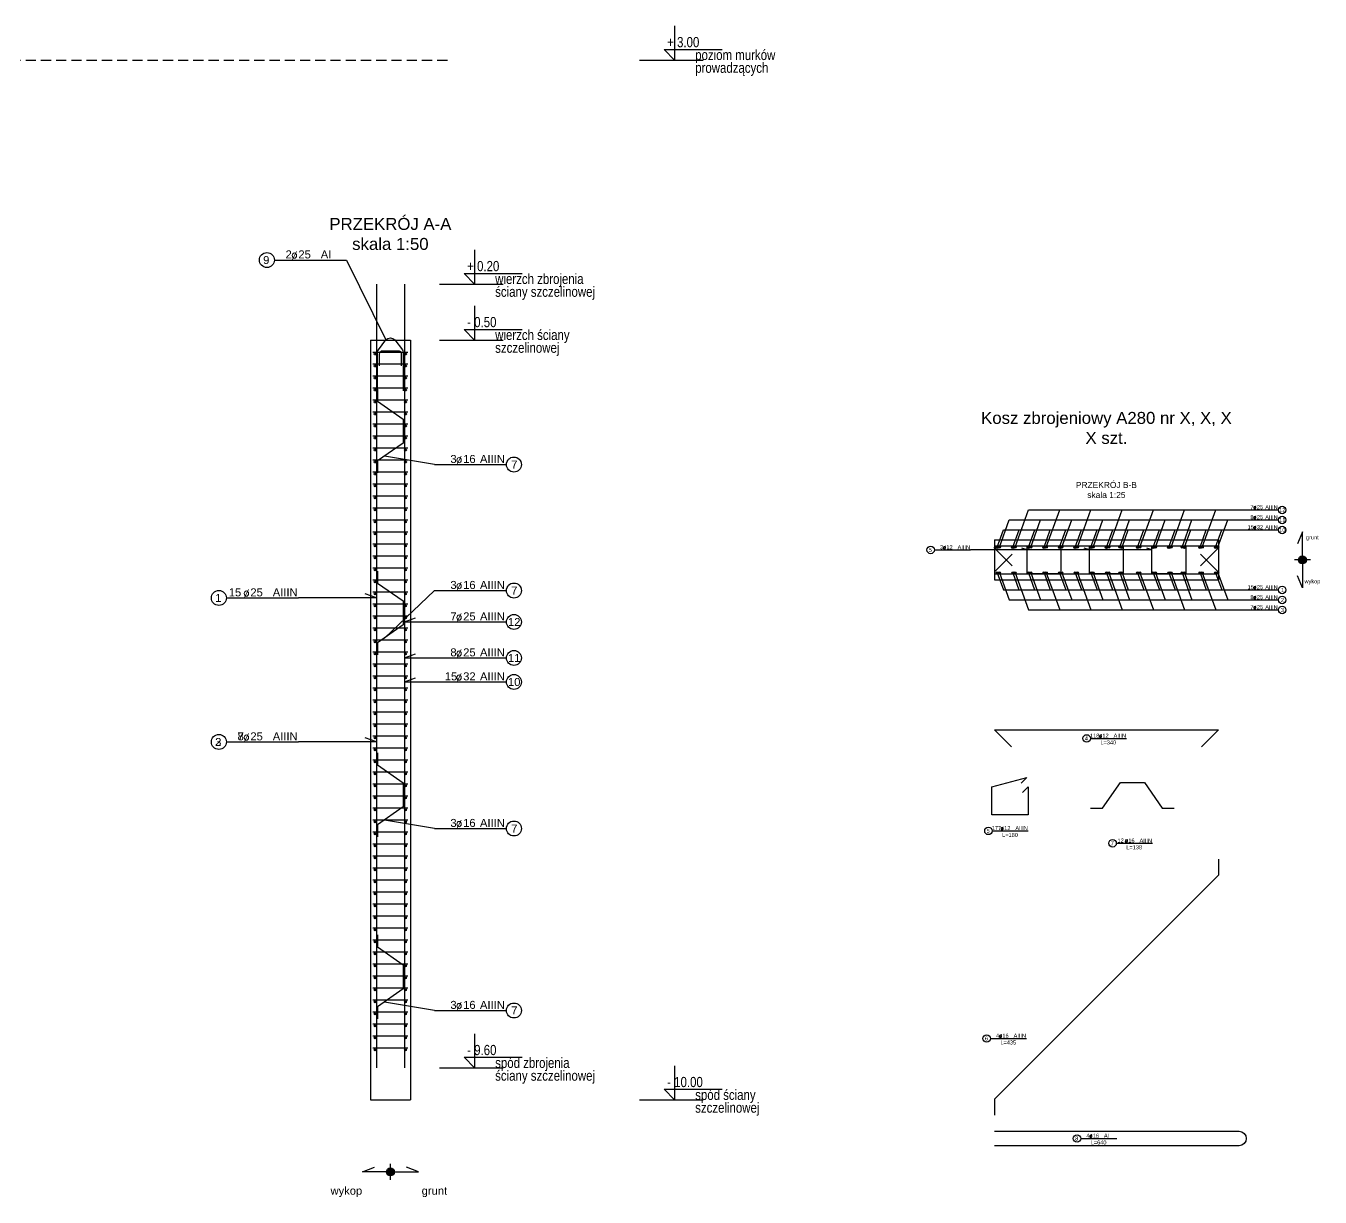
# Model space of a CAD drawing. Extents: x -5033 to 9347, y -16423 to -2430.
# Drawn here: x 7729 to 9347, y -14415 to -12950 of the extents above; entities that cross this region are included whole.
import ezdxf
from ezdxf.enums import TextEntityAlignment as Align

# ---------------------------------------------------------------- set-up
doc = ezdxf.new("R2010")
doc.units = 0
doc.header["$MEASUREMENT"] = 0
doc.linetypes.add('DASHED', pattern=[19.05, 12.7, -6.35])
for name, color, linetype in [('__SOL-KOTY_WYSOKOSCIOWE', 4, 'CONTINUOUS'), ('__SOL-OPISY', 4, 'CONTINUOUS'), ('__SOL-PRZERYWANA', 253, 'DASHED'), ('__SOL-WIDOK', 4, 'CONTINUOUS'), ('__SOL-ZBROJENIE', 3, 'CONTINUOUS')]:
    doc.layers.add(name, color=color, linetype=linetype)
doc.styles.add('ARIAL', font='arial.ttf', dxfattribs={"height": 2.5})
doc.styles.add('SIMPLEX', font='SIMPLEX.SHX', dxfattribs={"width": 0.8})
doc.styles.get("Standard").update_dxf_attribs({"font": 'arial.ttf'})

# ---------------------------------------------------------------- blocks, each defined once
blk = doc.blocks.new('OPIS_PRAWY')
at = {"layer": '__SOL-OPISY'}
blk.add_line((0, 0), (90, 0), dxfattribs=at)
blk.add_circle((99.4, 0), 9.36, dxfattribs=at)
at = {"layer": '__SOL-OPISY', "style": 'SIMPLEX', "width": 0.9}
blk.add_text(' %%c ', height=10, dxfattribs=at).set_placement((20.9, 0.5))
at = {"layer": '__SOL-OPISY', "style": 'ARIAL', "width": 0.8}
blk.add_attdef('ILOSC', text='', height=10, dxfattribs=at).set_placement((27.1, 0.1), align=Align.RIGHT)
for tag, p in [('SREDNICA', (35.4, 0.1)), ('STAL', (58.4, 0.5))]:
    blk.add_attdef(tag, p, '', height=10, dxfattribs=at)
for tag, p in [('NUMER', (99.4, 0)), ('DLUGOSC', (52.8, -6.1))]:
    blk.add_attdef(tag, text='', height=10, dxfattribs=at).set_placement(p, align=Align.MIDDLE)
blk = doc.blocks.new('OPIS_LEWY')
at = {"layer": '__SOL-OPISY'}
blk.add_line((-90, 0), (0, 0), dxfattribs=at)
blk.add_circle((-99.4, 0), 9.36, dxfattribs=at)
at = {"layer": '__SOL-OPISY', "style": 'SIMPLEX', "width": 0.9}
blk.add_text(' %%c ', height=10, dxfattribs=at).set_placement((-75, 0.5))
at = {"layer": '__SOL-OPISY', "style": 'ARIAL', "width": 0.8}
for tag, p in [('NUMER', (-99.4, 0)), ('DLUGOSC', (-58.9, -6.6))]:
    blk.add_attdef(tag, text='', height=10, dxfattribs=at).set_placement(p, align=Align.MIDDLE)
blk.add_attdef('ILOSC', text='', height=10, dxfattribs=at).set_placement((-74, 0.1), align=Align.RIGHT)
for tag, p in [('SREDNICA', (-65.8, 0.1)), ('STAL', (-42.7, 0.3))]:
    blk.add_attdef(tag, p, '', height=10, dxfattribs=at)
blk = doc.blocks.new('KOTA')
at = {"layer": '__SOL-KOTY_WYSOKOSCIOWE'}
for p, q in [((0, 33.4), (0, 0)), ((-34, 0), (28, 0)), ((0, 0), (-9.9, 10.4)), ((-9.9, 10.4), (46.5, 10.4))]:
    blk.add_line(p, q, dxfattribs=at)
at = {"layer": '__SOL-KOTY_WYSOKOSCIOWE', "style": 'ARIAL', "width": 0.8}
blk.add_attdef('RZEDNA', (500.5, 15.9), '', height=10.4, dxfattribs=at)

msp = doc.modelspace()

# ---------------------------------------------------------------- hatches: boundary and pattern name
at = {"layer": '__SOL-OPISY'}
for points in [[(9330, -13618, 1), (9320, -13618, 1)], [(8190, -14383, 1), (8180, -14383, 1)]]:
    msp.add_hatch(color=256, dxfattribs=at).paths.add_polyline_path(points)
at = {"layer": '__SOL-ZBROJENIE'}
for points in [[(8167.2, -13360.5, 1), (8164.8, -13360.5, 1)], [(8205.2, -13360.5, 1), (8202.8, -13360.5, 1)], [(8167.2, -13375.5, 1), (8164.8, -13375.5, 1)], [(8205.2, -13375.5, 1), (8202.8, -13375.5, 1)], [(8167.2, -13390.5, 1), (8164.8, -13390.5, 1)], [(8205.2, -13390.5, 1), (8202.8, -13390.5, 1)], [(8167.2, -13405.5, 1), (8164.8, -13405.5, 1)], [(8205.2, -13405.5, 1), (8202.8, -13405.5, 1)], [(8167.2, -13420.5, 1), (8164.8, -13420.5, 1)], [(8205.2, -13420.5, 1), (8202.8, -13420.5, 1)], [(8167.2, -13435.5, 1), (8164.8, -13435.5, 1)], [(8205.2, -13435.5, 1), (8202.8, -13435.5, 1)], [(8167.2, -13450.5, 1), (8164.8, -13450.5, 1)], [(8205.2, -13450.5, 1), (8202.8, -13450.5, 1)], [(8167.2, -13465.5, 1), (8164.8, -13465.5, 1)], [(8205.2, -13465.5, 1), (8202.8, -13465.5, 1)], [(8167.2, -13480.5, 1), (8164.8, -13480.5, 1)], [(8205.2, -13480.5, 1), (8202.8, -13480.5, 1)], [(8167.2, -13495.5, 1), (8164.8, -13495.5, 1)], [(8205.2, -13495.5, 1), (8202.8, -13495.5, 1)], [(8167.2, -13510.5, 1), (8164.8, -13510.5, 1)], [(8205.2, -13510.5, 1), (8202.8, -13510.5, 1)], [(8167.2, -13525.5, 1), (8164.8, -13525.5, 1)], [(8167.2, -13540.5, 1), (8164.8, -13540.5, 1)], [(8205.2, -13525.5, 1), (8202.8, -13525.5, 1)], [(8205.2, -13540.5, 1), (8202.8, -13540.5, 1)], [(8167.2, -13555.5, 1), (8164.8, -13555.5, 1)], [(8205.2, -13555.5, 1), (8202.8, -13555.5, 1)], [(8167.2, -13570.5, 1), (8164.8, -13570.5, 1)], [(8205.2, -13570.5, 1), (8202.8, -13570.5, 1)], [(8167.2, -13585.5, 1), (8164.8, -13585.5, 1)], [(8205.2, -13585.5, 1), (8202.8, -13585.5, 1)], [(8167.2, -13600.5, 1), (8164.8, -13600.5, 1)], [(8205.2, -13600.5, 1), (8202.8, -13600.5, 1)], [(8945.1, -13602.1, 1), (8941.9, -13602.1, 1)], [(8947.6, -13601.8, 1), (8945.1, -13601.8, 1)], [(8964.6, -13602.1, 1), (8961.4, -13602.1, 1)], [(8967.1, -13601.8, 1), (8964.6, -13601.8, 1)], [(8984.1, -13602.1, 1), (8980.9, -13602.1, 1)], [(8986.6, -13601.8, 1), (8984.1, -13601.8, 1)], [(9003.6, -13602.1, 1), (9000.4, -13602.1, 1)], [(9006.1, -13601.8, 1), (9003.6, -13601.8, 1)], [(9023.1, -13602.1, 1), (9019.9, -13602.1, 1)], [(9025.6, -13601.8, 1), (9023.1, -13601.8, 1)], [(9042.6, -13602.1, 1), (9039.4, -13602.1, 1)], [(9045.1, -13601.8, 1), (9042.6, -13601.8, 1)], [(9062.1, -13602.1, 1), (9058.9, -13602.1, 1)], [(9064.6, -13601.8, 1), (9062.1, -13601.8, 1)], [(9081.6, -13602.1, 1), (9078.4, -13602.1, 1)], [(9084.1, -13601.8, 1), (9081.6, -13601.8, 1)], [(9097.9, -13601.8, 1), (9095.4, -13601.8, 1)], [(9101.1, -13602.1, 1), (9097.9, -13602.1, 1)], [(9120.6, -13602.1, 1), (9117.4, -13602.1, 1)], [(9123.1, -13601.8, 1), (9120.6, -13601.8, 1)], [(9140.1, -13602.1, 1), (9136.9, -13602.1, 1)], [(9142.6, -13601.8, 1), (9140.1, -13601.8, 1)], [(9159.6, -13602.1, 1), (9156.4, -13602.1, 1)], [(9162.1, -13601.8, 1), (9159.6, -13601.8, 1)], [(9175.9, -13601.8, 1), (9173.4, -13601.8, 1)], [(9179.1, -13602.1, 1), (9175.9, -13602.1, 1)], [(9198.6, -13602.1, 1), (9195.4, -13602.1, 1)], [(9201.1, -13601.8, 1), (9198.6, -13601.8, 1)], [(9218.1, -13602.1, 1), (9214.9, -13602.1, 1)], [(9220.6, -13601.8, 1), (9218.1, -13601.8, 1)], [(8167.2, -13615.5, 1), (8164.8, -13615.5, 1)], [(8205.2, -13615.5, 1), (8202.8, -13615.5, 1)], [(8167.2, -13630.5, 1), (8164.8, -13630.5, 1)], [(8205.2, -13630.5, 1), (8202.8, -13630.5, 1)], [(8944.75, -13634.2, 1), (8942.25, -13634.2, 1)], [(8947.6, -13634.2, 1), (8945.1, -13634.2, 1)], [(8964.25, -13634.2, 1), (8961.75, -13634.2, 1)], [(8967.1, -13634.2, 1), (8964.6, -13634.2, 1)], [(8983.75, -13634.2, 1), (8981.25, -13634.2, 1)], [(8986.6, -13634.2, 1), (8984.1, -13634.2, 1)], [(9003.25, -13634.2, 1), (9000.75, -13634.2, 1)], [(9006.1, -13634.2, 1), (9003.6, -13634.2, 1)], [(9022.75, -13634.2, 1), (9020.25, -13634.2, 1)], [(9025.6, -13634.2, 1), (9023.1, -13634.2, 1)], [(9042.25, -13634.2, 1), (9039.75, -13634.2, 1)], [(9045.1, -13634.2, 1), (9042.6, -13634.2, 1)], [(9061.75, -13634.2, 1), (9059.25, -13634.2, 1)], [(9064.6, -13634.2, 1), (9062.1, -13634.2, 1)], [(9081.25, -13634.2, 1), (9078.75, -13634.2, 1)], [(9084.1, -13634.2, 1), (9081.6, -13634.2, 1)], [(9097.9, -13634.2, 1), (9095.4, -13634.2, 1)], [(9100.75, -13634.2, 1), (9098.25, -13634.2, 1)], [(9120.25, -13634.2, 1), (9117.75, -13634.2, 1)], [(9123.1, -13634.2, 1), (9120.6, -13634.2, 1)], [(9139.75, -13634.2, 1), (9137.25, -13634.2, 1)], [(9142.6, -13634.2, 1), (9140.1, -13634.2, 1)], [(9159.25, -13634.2, 1), (9156.75, -13634.2, 1)], [(9162.1, -13634.2, 1), (9159.6, -13634.2, 1)], [(9175.9, -13634.2, 1), (9173.4, -13634.2, 1)], [(9178.75, -13634.2, 1), (9176.25, -13634.2, 1)], [(9198.25, -13634.2, 1), (9195.75, -13634.2, 1)], [(9201.1, -13634.2, 1), (9198.6, -13634.2, 1)], [(9217.75, -13634.2, 1), (9215.25, -13634.2, 1)], [(9220.6, -13634.2, 1), (9218.1, -13634.2, 1)], [(8167.2, -13645.5, 1), (8164.8, -13645.5, 1)], [(8205.2, -13645.5, 1), (8202.8, -13645.5, 1)], [(8167.2, -13660.5, 1), (8164.8, -13660.5, 1)], [(8205.2, -13660.5, 1), (8202.8, -13660.5, 1)], [(8167.2, -13675.5, 1), (8164.8, -13675.5, 1)], [(8205.2, -13675.5, 1), (8202.8, -13675.5, 1)], [(8167.2, -13690.5, 1), (8164.8, -13690.5, 1)], [(8205.2, -13690.5, 1), (8202.8, -13690.5, 1)], [(8167.2, -13705.5, 1), (8164.8, -13705.5, 1)], [(8205.2, -13705.5, 1), (8202.8, -13705.5, 1)], [(8167.2, -13720.5, 1), (8164.8, -13720.5, 1)], [(8205.2, -13720.5, 1), (8202.8, -13720.5, 1)], [(8167.2, -13735.5, 1), (8164.8, -13735.5, 1)], [(8167.2, -13750.5, 1), (8164.8, -13750.5, 1)], [(8205.2, -13735.5, 1), (8202.8, -13735.5, 1)], [(8205.2, -13750.5, 1), (8202.8, -13750.5, 1)], [(8167.2, -13765.5, 1), (8164.8, -13765.5, 1)], [(8205.2, -13765.5, 1), (8202.8, -13765.5, 1)], [(8167.2, -13780.5, 1), (8164.8, -13780.5, 1)], [(8205.2, -13780.5, 1), (8202.8, -13780.5, 1)], [(8167.2, -13795.5, 1), (8164.8, -13795.5, 1)], [(8205.2, -13795.5, 1), (8202.8, -13795.5, 1)], [(8167.2, -13810.5, 1), (8164.8, -13810.5, 1)], [(8205.2, -13810.5, 1), (8202.8, -13810.5, 1)], [(8167.2, -13825.5, 1), (8164.8, -13825.5, 1)], [(8205.2, -13825.5, 1), (8202.8, -13825.5, 1)], [(8167.2, -13840.5, 1), (8164.8, -13840.5, 1)], [(8205.2, -13840.5, 1), (8202.8, -13840.5, 1)], [(8167.2, -13855.5, 1), (8164.8, -13855.5, 1)], [(8205.2, -13855.5, 1), (8202.8, -13855.5, 1)], [(8167.2, -13870.5, 1), (8164.8, -13870.5, 1)], [(8205.2, -13870.5, 1), (8202.8, -13870.5, 1)], [(8167.2, -13885.5, 1), (8164.8, -13885.5, 1)], [(8205.2, -13885.5, 1), (8202.8, -13885.5, 1)], [(8167.2, -13900.5, 1), (8164.8, -13900.5, 1)], [(8205.2, -13900.5, 1), (8202.8, -13900.5, 1)], [(8167.2, -13915.5, 1), (8164.8, -13915.5, 1)], [(8205.2, -13915.5, 1), (8202.8, -13915.5, 1)], [(8167.2, -13930.5, 1), (8164.8, -13930.5, 1)], [(8167.2, -13945.5, 1), (8164.8, -13945.5, 1)], [(8205.2, -13930.5, 1), (8202.8, -13930.5, 1)], [(8205.2, -13945.5, 1), (8202.8, -13945.5, 1)], [(8167.2, -13960.5, 1), (8164.8, -13960.5, 1)], [(8205.2, -13960.5, 1), (8202.8, -13960.5, 1)], [(8167.2, -13975.5, 1), (8164.8, -13975.5, 1)], [(8205.2, -13975.5, 1), (8202.8, -13975.5, 1)], [(8167.2, -13990.5, 1), (8164.8, -13990.5, 1)], [(8205.2, -13990.5, 1), (8202.8, -13990.5, 1)], [(8167.2, -14005.5, 1), (8164.8, -14005.5, 1)], [(8205.2, -14005.5, 1), (8202.8, -14005.5, 1)], [(8167.2, -14020.5, 1), (8164.8, -14020.5, 1)], [(8205.2, -14020.5, 1), (8202.8, -14020.5, 1)], [(8167.2, -14035.5, 1), (8164.8, -14035.5, 1)], [(8205.2, -14035.5, 1), (8202.8, -14035.5, 1)], [(8167.2, -14050.5, 1), (8164.8, -14050.5, 1)], [(8205.2, -14050.5, 1), (8202.8, -14050.5, 1)], [(8167.2, -14065.5, 1), (8164.8, -14065.5, 1)], [(8205.2, -14065.5, 1), (8202.8, -14065.5, 1)], [(8167.2, -14080.5, 1), (8164.8, -14080.5, 1)], [(8205.2, -14080.5, 1), (8202.8, -14080.5, 1)], [(8167.2, -14095.5, 1), (8164.8, -14095.5, 1)], [(8205.2, -14095.5, 1), (8202.8, -14095.5, 1)], [(8167.2, -14110.5, 1), (8164.8, -14110.5, 1)], [(8205.2, -14110.5, 1), (8202.8, -14110.5, 1)], [(8167.2, -14125.5, 1), (8164.8, -14125.5, 1)], [(8205.2, -14125.5, 1), (8202.8, -14125.5, 1)], [(8167.2, -14140.5, 1), (8164.8, -14140.5, 1)], [(8167.2, -14155.5, 1), (8164.8, -14155.5, 1)], [(8205.2, -14140.5, 1), (8202.8, -14140.5, 1)], [(8205.2, -14155.5, 1), (8202.8, -14155.5, 1)], [(8167.2, -14170.5, 1), (8164.8, -14170.5, 1)], [(8205.2, -14170.5, 1), (8202.8, -14170.5, 1)], [(8167.2, -14185.5, 1), (8164.8, -14185.5, 1)], [(8205.2, -14185.5, 1), (8202.8, -14185.5, 1)], [(8167.2, -14200.5, 1), (8164.8, -14200.5, 1)], [(8205.2, -14200.5, 1), (8202.8, -14200.5, 1)], [(8167.2, -14215.5, 1), (8164.8, -14215.5, 1)], [(8205.2, -14215.5, 1), (8202.8, -14215.5, 1)], [(8167.2, -14230.5, 1), (8164.8, -14230.5, 1)], [(8205.2, -14230.5, 1), (8202.8, -14230.5, 1)]]:
    msp.add_hatch(color=256, dxfattribs=at).paths.add_polyline_path(points)

# ---------------------------------------------------------------- linework, layer by layer
at = {"layer": '__SOL-OPISY'}
for p, q in [((8130, -13243), (8179.4, -13342.9)), ((8240, -13498.7), (8177.52, -13488.2)), ((8965.85, -13601.8), (8982.68, -13555.5)), ((8982.68, -13555.5), (9250, -13555.5)), ((9004.85, -13601.8), (9021.68, -13555.5)), ((9043.85, -13601.8), (9060.68, -13555.5)), ((9082.85, -13601.8), (9099.68, -13555.5)), ((9121.85, -13601.8), (9138.68, -13555.5)), ((9160.85, -13601.8), (9177.68, -13555.5)), ((9199.85, -13601.8), (9216.68, -13555.5)), ((8946.35, -13601.8), (8958.63, -13568)), ((8958.63, -13568), (9250, -13568)), ((8985.35, -13601.8), (8997.63, -13568)), ((9024.35, -13601.8), (9036.63, -13568)), ((9063.35, -13601.8), (9075.63, -13568)), ((9096.65, -13601.8), (9108.93, -13568)), ((9141.35, -13601.8), (9153.63, -13568)), ((9174.65, -13601.8), (9186.93, -13568)), ((9219.35, -13601.8), (9231.63, -13568)), ((8943.5, -13602.1), (8951.36, -13580.5)), ((8951.36, -13580.5), (9250, -13580.5)), ((8963, -13602.1), (8970.86, -13580.5)), ((8982.5, -13602.1), (8990.36, -13580.5)), ((9002, -13602.1), (9009.86, -13580.5)), ((9021.5, -13602.1), (9029.36, -13580.5)), ((9041, -13602.1), (9048.86, -13580.5)), ((9060.5, -13602.1), (9068.36, -13580.5)), ((9080, -13602.1), (9087.86, -13580.5)), ((9099.5, -13602.1), (9107.36, -13580.5)), ((9119, -13602.1), (9126.86, -13580.5)), ((9138.5, -13602.1), (9146.36, -13580.5)), ((9158, -13602.1), (9165.86, -13580.5)), ((9177.5, -13602.1), (9185.36, -13580.5)), ((9197, -13602.1), (9204.86, -13580.5)), ((9216.5, -13602.1), (9224.36, -13580.5)), ((9325, -13583), (9319, -13598)), ((9325, -13618), (9325, -13583)), ((8980.9, -13605.5), (8974.32, -13603.1)), ((9058.9, -13605.5), (9052.32, -13603.1)), ((9136.9, -13605.5), (9130.32, -13603.1)), ((9136.9, -13605.5), (8910, -13605.5)), ((9335, -13618), (9315, -13618)), ((9325, -13618), (9325, -13653)), ((8943.5, -13634.2), (8951.23, -13655.5)), ((8946.35, -13634.2), (8958.63, -13668)), ((8963, -13634.2), (8970.73, -13655.5)), ((8965.85, -13634.2), (8982.68, -13680.5)), ((8982.5, -13634.2), (8990.23, -13655.5)), ((8985.35, -13634.2), (8997.63, -13668)), ((9002, -13634.2), (9009.73, -13655.5)), ((9004.85, -13634.2), (9021.68, -13680.5)), ((9021.5, -13634.2), (9029.23, -13655.5)), ((9024.35, -13634.2), (9036.63, -13668)), ((9041, -13634.2), (9048.73, -13655.5)), ((9043.85, -13634.2), (9060.68, -13680.5)), ((9060.5, -13634.2), (9068.23, -13655.5)), ((9063.35, -13634.2), (9075.63, -13668)), ((9080, -13634.2), (9087.73, -13655.5)), ((9082.85, -13634.2), (9099.68, -13680.5)), ((9096.65, -13634.2), (9108.93, -13668)), ((9099.5, -13634.2), (9107.23, -13655.5)), ((9119, -13634.2), (9126.73, -13655.5)), ((9121.85, -13634.2), (9138.68, -13680.5)), ((9138.5, -13634.2), (9146.23, -13655.5)), ((9141.35, -13634.2), (9153.63, -13668)), ((9158, -13634.2), (9165.73, -13655.5)), ((9160.85, -13634.2), (9177.68, -13680.5)), ((9174.65, -13634.2), (9186.93, -13668)), ((9177.5, -13634.2), (9185.23, -13655.5)), ((9197, -13634.2), (9204.73, -13655.5)), ((9199.85, -13634.2), (9216.68, -13680.5)), ((9216.5, -13634.2), (9224.23, -13655.5)), ((9219.35, -13634.2), (9231.63, -13668)), ((9325, -13653), (9319, -13638)), ((8167.5, -13665.5), (8070, -13665.5)), ((8167.5, -13665.5), (8153.4, -13660.4)), ((8240, -13656.2), (8177.52, -13715.7)), ((8951.23, -13655.5), (9250, -13655.5)), ((8958.63, -13668), (9250, -13668)), ((8982.68, -13680.5), (9250, -13680.5)), ((8202.5, -13695.5), (8216.6, -13690.4)), ((8202.5, -13695.5), (8240, -13695.5)), ((8202.5, -13740.5), (8216.6, -13735.4)), ((8202.5, -13740.5), (8240, -13740.5)), ((8202.5, -13770.5), (8216.6, -13765.4)), ((8202.5, -13770.5), (8240, -13770.5)), ((8167.5, -13845.5), (8070, -13845.5)), ((8167.5, -13845.5), (8070, -13845.5)), ((8167.5, -13845.5), (8153.4, -13840.4)), ((8167.5, -13845.5), (8153.4, -13840.4)), ((8240, -13953.7), (8177.52, -13943.2)), ((8240, -14181.2), (8177.52, -14170.7)), ((8150, -14383), (8165, -14377)), ((8185, -14393), (8185, -14373)), ((8220, -14383), (8205, -14377)), ((8185, -14383), (8150, -14383)), ((8185, -14383), (8220, -14383))]:
    msp.add_line(p, q, dxfattribs=at)
for centre in [(9325, -13618), (8185, -14383)]:
    msp.add_circle(centre, 5, dxfattribs=at)
at = {"layer": '__SOL-PRZERYWANA'}
msp.add_line((6910, -12993), (8260, -12993), dxfattribs=at)
at = {"layer": '__SOL-WIDOK'}
for p, q in [((8160, -13343), (8160, -14293)), ((8160, -13343), (8210, -13343)), ((8210, -13343), (8210, -14293)), ((8940, -13593), (8940, -13643)), ((8940, -13593), (9220, -13593)), ((9220, -13593), (9220, -13643)), ((8940, -13643), (9220, -13643)), ((8160, -14293), (8210, -14293))]:
    msp.add_line(p, q, dxfattribs=at)
at = {"layer": '__SOL-ZBROJENIE'}
for p, q in [((8167.5, -13273), (8167.5, -14253)), ((8202.5, -13273), (8202.5, -14253)), ((8163, -13358), (8207, -13358)), ((8163, -13373), (8207, -13373)), ((8163, -13388), (8207, -13388)), ((8163, -13403), (8207, -13403)), ((8163, -13418), (8207, -13418)), ((8163, -13433), (8207, -13433)), ((8163, -13448), (8207, -13448)), ((8163, -13463), (8207, -13463)), ((8163, -13478), (8207, -13478)), ((8163, -13493), (8207, -13493)), ((8163, -13508), (8207, -13508)), ((8163, -13523), (8207, -13523)), ((8163, -13538), (8207, -13538)), ((8163, -13553), (8207, -13553)), ((8163, -13568), (8207, -13568)), ((8163, -13583), (8207, -13583)), ((8163, -13598), (8207, -13598)), ((8163, -13613), (8207, -13613)), ((8163, -13628), (8207, -13628)), ((8163, -13643), (8207, -13643)), ((8163, -13658), (8207, -13658)), ((8163, -13673), (8207, -13673)), ((8163, -13688), (8207, -13688)), ((8163, -13703), (8207, -13703)), ((8163, -13718), (8207, -13718)), ((8163, -13733), (8207, -13733)), ((8163, -13748), (8207, -13748)), ((8163, -13763), (8207, -13763)), ((8163, -13778), (8207, -13778)), ((8163, -13793), (8207, -13793)), ((8163, -13808), (8207, -13808)), ((8163, -13823), (8207, -13823)), ((8163, -13838), (8207, -13838)), ((8163, -13853), (8207, -13853)), ((8163, -13868), (8207, -13868)), ((8163, -13883), (8207, -13883)), ((8163, -13898), (8207, -13898)), ((8163, -13913), (8207, -13913)), ((8163, -13928), (8207, -13928)), ((8163, -13943), (8207, -13943)), ((8163, -13958), (8207, -13958)), ((8163, -13973), (8207, -13973)), ((8163, -13988), (8207, -13988)), ((8163, -14003), (8207, -14003)), ((8163, -14018), (8207, -14018)), ((8163, -14033), (8207, -14033)), ((8163, -14048), (8207, -14048)), ((8163, -14063), (8207, -14063)), ((8163, -14078), (8207, -14078)), ((8163, -14093), (8207, -14093)), ((8163, -14108), (8207, -14108)), ((8163, -14123), (8207, -14123)), ((8163, -14138), (8207, -14138)), ((8163, -14153), (8207, -14153)), ((8163, -14168), (8207, -14168)), ((8163, -14183), (8207, -14183)), ((8163, -14198), (8207, -14198)), ((8163, -14213), (8207, -14213)), ((8163, -14228), (8207, -14228))]:
    msp.add_line(p, q, dxfattribs=at)
for points in [[(8169, -13406.5), (8169, -13358, -0.16), (8170, -13355.4), (8179.4, -13342.9, -0.45), (8190.6, -13342.9), (8200, -13355.4, -0.16), (8201, -13358), (8201, -13406.5)], [(8171.5, -13375.5), (8171.5, -13360.5, -0.48), (8175.5, -13356.5), (8194.5, -13356.5, -0.48), (8198.5, -13360.5), (8198.5, -13375.5)], [(8962.21, -13625.2), (8941, -13604, -0.7), (8941.5, -13600.5), (9218.5, -13600.5, -0.7), (9219, -13604), (9197.79, -13625.2)], [(8962.21, -13625.2), (8941, -13604, -0.7), (8941.5, -13600.5), (9218.5, -13600.5, -0.7), (9219, -13604), (9197.79, -13625.2)], [(8962.21, -13610.8), (8941, -13632, 0.7), (8941.5, -13635.5), (9218.5, -13635.5, 0.7), (9219, -13632), (9197.79, -13610.8)], [(8962.21, -13610.8), (8941, -13632, 0.7), (8941.5, -13635.5), (9218.5, -13635.5, 0.7), (9219, -13632), (9197.79, -13610.8)], [(8940, -14332.2), (9245.86, -14332.2, -1), (9245.86, -14350.2), (8940, -14350.2)]]:
    msp.add_lwpolyline(points, format="xyb", dxfattribs=at)
for points in [[(8169, -13404.3), (8169, -13419.3), (8201, -13441.8), (8201, -13471.8), (8169, -13494.2), (8169, -13509.2)], [(8169, -13631.8), (8169, -13646.8), (8201, -13669.2), (8201, -13699.2), (8169, -13721.7), (8169, -13736.7)], [(8961.21, -13851.7), (8940, -13830.5), (9220, -13830.5), (9198.79, -13851.7)], [(8169, -13859.3), (8169, -13874.3), (8201, -13896.8), (8201, -13926.8), (8169, -13949.2), (8169, -13964.2)], [(8975.13, -13908.8), (8982.2, -13901.7), (8982.2, -13936.7), (8936.8, -13936.7), (8936.8, -13901.7), (8980.65, -13890), (8973.58, -13897)], [(9060, -13928.2), (9075, -13928.2), (9097.41, -13896.2), (9127.41, -13896.2), (9149.81, -13928.2), (9164.81, -13928.2)], [(9220, -13992.2), (9220, -14012.2), (8940, -14292.2), (8940, -14312.2)], [(8169, -14086.8), (8169, -14101.8), (8201, -14124.2), (8201, -14154.2), (8169, -14176.7), (8169, -14191.7)]]:
    msp.add_lwpolyline(points, dxfattribs=at)
for points in [[(8981.4, -13600.5), (9022.6, -13600.5, -0.414214), (9023.1, -13601), (9023.1, -13635, -0.414214), (9022.6, -13635.5), (8981.4, -13635.5, -0.414214), (8980.9, -13635), (8980.9, -13601, -0.414214)], [(9059.4, -13600.5), (9100.6, -13600.5, -0.414214), (9101.1, -13601), (9101.1, -13635, -0.414214), (9100.6, -13635.5), (9059.4, -13635.5, -0.414214), (9058.9, -13635), (9058.9, -13601, -0.414214)], [(9137.4, -13600.5), (9178.6, -13600.5, -0.414214), (9179.1, -13601), (9179.1, -13635, -0.414214), (9178.6, -13635.5), (9137.4, -13635.5, -0.414214), (9136.9, -13635), (9136.9, -13601, -0.414214)]]:
    msp.add_lwpolyline(points, format="xyb", close=True, dxfattribs=at)
for centre, radius in [((8166, -13360.5), 1.2), ((8204, -13360.5), 1.2), ((8166, -13375.5), 1.2), ((8204, -13375.5), 1.2), ((8166, -13390.5), 1.2), ((8204, -13390.5), 1.2), ((8166, -13405.5), 1.2), ((8204, -13405.5), 1.2), ((8166, -13420.5), 1.2), ((8204, -13420.5), 1.2), ((8166, -13435.5), 1.2), ((8204, -13435.5), 1.2), ((8166, -13450.5), 1.2), ((8204, -13450.5), 1.2), ((8166, -13465.5), 1.2), ((8204, -13465.5), 1.2), ((8166, -13480.5), 1.2), ((8204, -13480.5), 1.2), ((8166, -13495.5), 1.2), ((8204, -13495.5), 1.2), ((8166, -13510.5), 1.2), ((8204, -13510.5), 1.2), ((8166, -13525.5), 1.2), ((8166, -13540.5), 1.2), ((8204, -13525.5), 1.2), ((8204, -13540.5), 1.2), ((8166, -13555.5), 1.2), ((8204, -13555.5), 1.2), ((8166, -13570.5), 1.2), ((8204, -13570.5), 1.2), ((8166, -13585.5), 1.2), ((8204, -13585.5), 1.2), ((8166, -13600.5), 1.2), ((8204, -13600.5), 1.2), ((8943.5, -13602.1), 1.6), ((8946.35, -13601.8), 1.25), ((8963, -13602.1), 1.6), ((8965.85, -13601.8), 1.25), ((8982.5, -13602.1), 1.6), ((8985.35, -13601.8), 1.25), ((9002, -13602.1), 1.6), ((9004.85, -13601.8), 1.25), ((9021.5, -13602.1), 1.6), ((9024.35, -13601.8), 1.25), ((9041, -13602.1), 1.6), ((9043.85, -13601.8), 1.25), ((9060.5, -13602.1), 1.6), ((9063.35, -13601.8), 1.25), ((9080, -13602.1), 1.6), ((9082.85, -13601.8), 1.25), ((9096.65, -13601.8), 1.25), ((9099.5, -13602.1), 1.6), ((9119, -13602.1), 1.6), ((9121.85, -13601.8), 1.25), ((9138.5, -13602.1), 1.6), ((9141.35, -13601.8), 1.25), ((9158, -13602.1), 1.6), ((9160.85, -13601.8), 1.25), ((9174.65, -13601.8), 1.25), ((9177.5, -13602.1), 1.6), ((9197, -13602.1), 1.6), ((9199.85, -13601.8), 1.25), ((9216.5, -13602.1), 1.6), ((9219.35, -13601.8), 1.25), ((8166, -13615.5), 1.2), ((8204, -13615.5), 1.2), ((8166, -13630.5), 1.2), ((8204, -13630.5), 1.2), ((8943.5, -13634.2), 1.25), ((8946.35, -13634.2), 1.25), ((8963, -13634.2), 1.25), ((8965.85, -13634.2), 1.25), ((8982.5, -13634.2), 1.25), ((8985.35, -13634.2), 1.25), ((9002, -13634.2), 1.25), ((9004.85, -13634.2), 1.25), ((9021.5, -13634.2), 1.25), ((9024.35, -13634.2), 1.25), ((9041, -13634.2), 1.25), ((9043.85, -13634.2), 1.25), ((9060.5, -13634.2), 1.25), ((9063.35, -13634.2), 1.25), ((9080, -13634.2), 1.25), ((9082.85, -13634.2), 1.25), ((9096.65, -13634.2), 1.25), ((9099.5, -13634.2), 1.25), ((9119, -13634.2), 1.25), ((9121.85, -13634.2), 1.25), ((9138.5, -13634.2), 1.25), ((9141.35, -13634.2), 1.25), ((9158, -13634.2), 1.25), ((9160.85, -13634.2), 1.25), ((9174.65, -13634.2), 1.25), ((9177.5, -13634.2), 1.25), ((9197, -13634.2), 1.25), ((9199.85, -13634.2), 1.25), ((9216.5, -13634.2), 1.25), ((9219.35, -13634.2), 1.25), ((8166, -13645.5), 1.2), ((8204, -13645.5), 1.2), ((8166, -13660.5), 1.2), ((8204, -13660.5), 1.2), ((8166, -13675.5), 1.2), ((8204, -13675.5), 1.2), ((8166, -13690.5), 1.2), ((8204, -13690.5), 1.2), ((8166, -13705.5), 1.2), ((8204, -13705.5), 1.2), ((8166, -13720.5), 1.2), ((8204, -13720.5), 1.2), ((8166, -13735.5), 1.2), ((8166, -13750.5), 1.2), ((8204, -13735.5), 1.2), ((8204, -13750.5), 1.2), ((8166, -13765.5), 1.2), ((8204, -13765.5), 1.2), ((8166, -13780.5), 1.2), ((8204, -13780.5), 1.2), ((8166, -13795.5), 1.2), ((8204, -13795.5), 1.2), ((8166, -13810.5), 1.2), ((8204, -13810.5), 1.2), ((8166, -13825.5), 1.2), ((8204, -13825.5), 1.2), ((8166, -13840.5), 1.2), ((8204, -13840.5), 1.2), ((8166, -13855.5), 1.2), ((8204, -13855.5), 1.2), ((8166, -13870.5), 1.2), ((8204, -13870.5), 1.2), ((8166, -13885.5), 1.2), ((8204, -13885.5), 1.2), ((8166, -13900.5), 1.2), ((8204, -13900.5), 1.2), ((8166, -13915.5), 1.2), ((8204, -13915.5), 1.2), ((8166, -13930.5), 1.2), ((8166, -13945.5), 1.2), ((8204, -13930.5), 1.2), ((8204, -13945.5), 1.2), ((8166, -13960.5), 1.2), ((8204, -13960.5), 1.2), ((8166, -13975.5), 1.2), ((8204, -13975.5), 1.2), ((8166, -13990.5), 1.2), ((8204, -13990.5), 1.2), ((8166, -14005.5), 1.2), ((8204, -14005.5), 1.2), ((8166, -14020.5), 1.2), ((8204, -14020.5), 1.2), ((8166, -14035.5), 1.2), ((8204, -14035.5), 1.2), ((8166, -14050.5), 1.2), ((8204, -14050.5), 1.2), ((8166, -14065.5), 1.2), ((8204, -14065.5), 1.2), ((8166, -14080.5), 1.2), ((8204, -14080.5), 1.2), ((8166, -14095.5), 1.2), ((8204, -14095.5), 1.2), ((8166, -14110.5), 1.2), ((8204, -14110.5), 1.2), ((8166, -14125.5), 1.2), ((8204, -14125.5), 1.2), ((8166, -14140.5), 1.2), ((8166, -14155.5), 1.2), ((8204, -14140.5), 1.2), ((8204, -14155.5), 1.2), ((8166, -14170.5), 1.2), ((8204, -14170.5), 1.2), ((8166, -14185.5), 1.2), ((8204, -14185.5), 1.2), ((8166, -14200.5), 1.2), ((8204, -14200.5), 1.2), ((8166, -14215.5), 1.2), ((8204, -14215.5), 1.2), ((8166, -14230.5), 1.2), ((8204, -14230.5), 1.2)]:
    msp.add_circle(centre, radius, dxfattribs=at)

# ---------------------------------------------------------------- block references
at = {"layer": '__SOL-KOTY_WYSOKOSCIOWE'}
ref = msp.add_blockref('KOTA', (8540, -12993), dxfattribs=dict(at, xscale=1.28, yscale=1.28, zscale=1.28))
ref.add_attrib('RZEDNA', '+ 3.00', (8531, -12977), dxfattribs={"height": 12.8, "style": 'ARIAL', "width": 0.8})
ref.add_attrib('OPIS1', 'poziom murków', (8566, -12993), dxfattribs={"height": 12.8, "style": 'ARIAL', "width": 0.8})
ref.add_attrib('OPIS2', 'prowadzących', (8566, -13009), dxfattribs={"height": 12.8, "style": 'ARIAL', "width": 0.8})
ref = msp.add_blockref('KOTA', (8290, -13273), dxfattribs=dict(at, xscale=1.28, yscale=1.28, zscale=1.28))
ref.add_attrib('RZEDNA', '+ 0.20', (8281, -13257), dxfattribs={"height": 12.8, "style": 'ARIAL', "width": 0.8})
ref.add_attrib('OPIS1', 'wierzch zbrojenia', (8316, -13273), dxfattribs={"height": 12.8, "style": 'ARIAL', "width": 0.8})
ref.add_attrib('OPIS2', 'ściany szczelinowej', (8316, -13289), dxfattribs={"height": 12.8, "style": 'ARIAL', "width": 0.8})
ref = msp.add_blockref('KOTA', (8290, -13343), dxfattribs=dict(at, xscale=1.28, yscale=1.28, zscale=1.28))
ref.add_attrib('RZEDNA', '- 0.50', (8281, -13327), dxfattribs={"height": 12.8, "style": 'ARIAL', "width": 0.8})
ref.add_attrib('OPIS1', 'wierzch ściany', (8316, -13343), dxfattribs={"height": 12.8, "style": 'ARIAL', "width": 0.8})
ref.add_attrib('OPIS2', 'szczelinowej', (8316, -13359), dxfattribs={"height": 12.8, "style": 'ARIAL', "width": 0.8})
ref = msp.add_blockref('KOTA', (8290, -14253), dxfattribs=dict(at, xscale=1.28, yscale=1.28, zscale=1.28))
ref.add_attrib('RZEDNA', '- 9.60', (8281, -14237), dxfattribs={"height": 12.8, "style": 'ARIAL', "width": 0.8})
ref.add_attrib('OPIS1', 'spód zbrojenia', (8316, -14253), dxfattribs={"height": 12.8, "style": 'ARIAL', "width": 0.8})
ref.add_attrib('OPIS2', 'ściany szczelinowej', (8316, -14269), dxfattribs={"height": 12.8, "style": 'ARIAL', "width": 0.8})
ref = msp.add_blockref('KOTA', (8540, -14293), dxfattribs=dict(at, xscale=1.28, yscale=1.28, zscale=1.28))
ref.add_attrib('RZEDNA', '- 10.00', (8531, -14277), dxfattribs={"height": 12.8, "style": 'ARIAL', "width": 0.8})
ref.add_attrib('OPIS1', 'spód ściany', (8566, -14293), dxfattribs={"height": 12.8, "style": 'ARIAL', "width": 0.8})
ref.add_attrib('OPIS2', 'szczelinowej', (8566, -14309), dxfattribs={"height": 12.8, "style": 'ARIAL', "width": 0.8})
at = {"layer": '__SOL-OPISY'}
ref = msp.add_blockref('OPIS_LEWY', (8130, -13243), dxfattribs=at)
ref.add_attrib('ILOSC', '2', (8054, -13241), dxfattribs={"height": 10, "style": 'ARIAL'})
ref.add_attrib('SREDNICA', '25', (8070, -13241), dxfattribs={"height": 10, "style": 'ARIAL'})
ref.add_attrib('STAL', 'AI', (8098, -13241), dxfattribs={"height": 10, "style": 'ARIAL'})
ref.add_attrib('NUMER', '9', (8026, -13248), dxfattribs={"height": 10, "style": 'ARIAL'})
ref = msp.add_blockref('OPIS_PRAWY', (8240, -13498.7), dxfattribs=at)
ref.add_attrib('ILOSC', '3', (8260, -13496.7), dxfattribs={"height": 10, "style": 'ARIAL'})
ref.add_attrib('SREDNICA', '16', (8276, -13496.7), dxfattribs={"height": 10, "style": 'ARIAL'})
ref.add_attrib('STAL', 'AIIIN', (8297, -13496.7), dxfattribs={"height": 10, "style": 'ARIAL'})
ref.add_attrib('NUMER', '7', (8336, -13503.7), dxfattribs={"height": 10, "style": 'ARIAL'})
ref = msp.add_blockref('OPIS_PRAWY', (9250, -13555.5), dxfattribs=dict(at, xscale=0.5, yscale=0.5, zscale=0.5))
ref.add_attrib('ILOSC', '7', (9260, -13554.5), dxfattribs={"height": 5, "style": 'ARIAL'})
ref.add_attrib('SREDNICA', '25', (9268, -13554.5), dxfattribs={"height": 5, "style": 'ARIAL'})
ref.add_attrib('STAL', 'AIIIN', (9278.5, -13554.5), dxfattribs={"height": 5, "style": 'ARIAL'})
ref.add_attrib('NUMER', '12', (9296, -13558), dxfattribs={"height": 5, "style": 'ARIAL'})
ref = msp.add_blockref('OPIS_PRAWY', (9250, -13568), dxfattribs=dict(at, xscale=0.5, yscale=0.5, zscale=0.5))
ref.add_attrib('ILOSC', '8', (9260, -13567), dxfattribs={"height": 5, "style": 'ARIAL'})
ref.add_attrib('SREDNICA', '25', (9268, -13567), dxfattribs={"height": 5, "style": 'ARIAL'})
ref.add_attrib('STAL', 'AIIIN', (9278.5, -13567), dxfattribs={"height": 5, "style": 'ARIAL'})
ref.add_attrib('NUMER', '11', (9296, -13570.5), dxfattribs={"height": 5, "style": 'ARIAL'})
ref = msp.add_blockref('OPIS_PRAWY', (9250, -13580.5), dxfattribs=dict(at, xscale=0.5, yscale=0.5, zscale=0.5))
ref.add_attrib('ILOSC', '15', (9256.5, -13579.5), dxfattribs={"height": 5, "style": 'ARIAL'})
ref.add_attrib('SREDNICA', '32', (9268, -13579.5), dxfattribs={"height": 5, "style": 'ARIAL'})
ref.add_attrib('STAL', 'AIIIN', (9278.5, -13579.5), dxfattribs={"height": 5, "style": 'ARIAL'})
ref.add_attrib('NUMER', '10', (9296, -13583), dxfattribs={"height": 5, "style": 'ARIAL'})
ref = msp.add_blockref('OPIS_LEWY', (8910, -13605.5), dxfattribs=dict(at, xscale=0.5, yscale=0.5, zscale=0.5))
ref.add_attrib('ILOSC', '3', (8872, -13604.5), dxfattribs={"height": 5, "style": 'ARIAL'})
ref.add_attrib('SREDNICA', '12', (8880, -13604.5), dxfattribs={"height": 5, "style": 'ARIAL'})
ref.add_attrib('STAL', 'AIIIN', (8894, -13604.5), dxfattribs={"height": 5, "style": 'ARIAL'})
ref.add_attrib('NUMER', '5', (8858, -13608), dxfattribs={"height": 5, "style": 'ARIAL'})
ref = msp.add_blockref('OPIS_LEWY', (8070, -13665.5), dxfattribs=at)
ref.add_attrib('ILOSC', '15', (7983, -13663.5), dxfattribs={"height": 10, "style": 'ARIAL'})
ref.add_attrib('SREDNICA', '25', (8010, -13663.5), dxfattribs={"height": 10, "style": 'ARIAL'})
ref.add_attrib('STAL', 'AIIIN', (8038, -13663.5), dxfattribs={"height": 10, "style": 'ARIAL'})
ref.add_attrib('NUMER', '1', (7966, -13670.5), dxfattribs={"height": 10, "style": 'ARIAL'})
ref = msp.add_blockref('OPIS_PRAWY', (8240, -13656.2), dxfattribs=at)
ref.add_attrib('ILOSC', '3', (8260, -13654.2), dxfattribs={"height": 10, "style": 'ARIAL'})
ref.add_attrib('SREDNICA', '16', (8276, -13654.2), dxfattribs={"height": 10, "style": 'ARIAL'})
ref.add_attrib('STAL', 'AIIIN', (8297, -13654.2), dxfattribs={"height": 10, "style": 'ARIAL'})
ref.add_attrib('NUMER', '7', (8336, -13661.2), dxfattribs={"height": 10, "style": 'ARIAL'})
ref = msp.add_blockref('OPIS_PRAWY', (9250, -13655.5), dxfattribs=dict(at, xscale=0.5, yscale=0.5, zscale=0.5))
ref.add_attrib('ILOSC', '15', (9256.5, -13654.5), dxfattribs={"height": 5, "style": 'ARIAL'})
ref.add_attrib('SREDNICA', '25', (9268, -13654.5), dxfattribs={"height": 5, "style": 'ARIAL'})
ref.add_attrib('STAL', 'AIIIN', (9278.5, -13654.5), dxfattribs={"height": 5, "style": 'ARIAL'})
ref.add_attrib('NUMER', '1', (9298, -13658), dxfattribs={"height": 5, "style": 'ARIAL'})
ref = msp.add_blockref('OPIS_PRAWY', (9250, -13668), dxfattribs=dict(at, xscale=0.5, yscale=0.5, zscale=0.5))
ref.add_attrib('ILOSC', '8', (9260, -13667), dxfattribs={"height": 5, "style": 'ARIAL'})
ref.add_attrib('SREDNICA', '25', (9268, -13667), dxfattribs={"height": 5, "style": 'ARIAL'})
ref.add_attrib('STAL', 'AIIIN', (9278.5, -13667), dxfattribs={"height": 5, "style": 'ARIAL'})
ref.add_attrib('NUMER', '2', (9298, -13670.5), dxfattribs={"height": 5, "style": 'ARIAL'})
ref = msp.add_blockref('OPIS_PRAWY', (8240, -13695.5), dxfattribs=at)
ref.add_attrib('ILOSC', '7', (8260, -13693.5), dxfattribs={"height": 10, "style": 'ARIAL'})
ref.add_attrib('SREDNICA', '25', (8276, -13693.5), dxfattribs={"height": 10, "style": 'ARIAL'})
ref.add_attrib('STAL', 'AIIIN', (8297, -13693.5), dxfattribs={"height": 10, "style": 'ARIAL'})
ref.add_attrib('NUMER', '12', (8332, -13700.5), dxfattribs={"height": 10, "style": 'ARIAL'})
ref = msp.add_blockref('OPIS_PRAWY', (9250, -13680.5), dxfattribs=dict(at, xscale=0.5, yscale=0.5, zscale=0.5))
ref.add_attrib('ILOSC', '7', (9260, -13679.5), dxfattribs={"height": 5, "style": 'ARIAL'})
ref.add_attrib('SREDNICA', '25', (9268, -13679.5), dxfattribs={"height": 5, "style": 'ARIAL'})
ref.add_attrib('STAL', 'AIIIN', (9278.5, -13679.5), dxfattribs={"height": 5, "style": 'ARIAL'})
ref.add_attrib('NUMER', '3', (9298, -13683), dxfattribs={"height": 5, "style": 'ARIAL'})
ref = msp.add_blockref('OPIS_PRAWY', (8240, -13740.5), dxfattribs=at)
ref.add_attrib('ILOSC', '8', (8260, -13738.5), dxfattribs={"height": 10, "style": 'ARIAL'})
ref.add_attrib('SREDNICA', '25', (8276, -13738.5), dxfattribs={"height": 10, "style": 'ARIAL'})
ref.add_attrib('STAL', 'AIIIN', (8297, -13738.5), dxfattribs={"height": 10, "style": 'ARIAL'})
ref.add_attrib('NUMER', '11', (8332, -13745.5), dxfattribs={"height": 10, "style": 'ARIAL'})
ref = msp.add_blockref('OPIS_PRAWY', (8240, -13770.5), dxfattribs=at)
ref.add_attrib('ILOSC', '15', (8253, -13768.5), dxfattribs={"height": 10, "style": 'ARIAL'})
ref.add_attrib('SREDNICA', '32', (8276, -13768.5), dxfattribs={"height": 10, "style": 'ARIAL'})
ref.add_attrib('STAL', 'AIIIN', (8297, -13768.5), dxfattribs={"height": 10, "style": 'ARIAL'})
ref.add_attrib('NUMER', '10', (8332, -13775.5), dxfattribs={"height": 10, "style": 'ARIAL'})
ref = msp.add_blockref('OPIS_LEWY', (8070, -13845.5), dxfattribs=at)
ref.add_attrib('ILOSC', '8', (7994, -13843.5), dxfattribs={"height": 10, "style": 'ARIAL'})
ref.add_attrib('SREDNICA', '25', (8010, -13843.5), dxfattribs={"height": 10, "style": 'ARIAL'})
ref.add_attrib('STAL', 'AIIIN', (8038, -13843.5), dxfattribs={"height": 10, "style": 'ARIAL'})
ref.add_attrib('NUMER', '2', (7966, -13850.5), dxfattribs={"height": 10, "style": 'ARIAL'})
ref = msp.add_blockref('OPIS_LEWY', (8070, -13845.5), dxfattribs=at)
ref.add_attrib('ILOSC', '7', (7994, -13843.5), dxfattribs={"height": 10, "style": 'ARIAL'})
ref.add_attrib('SREDNICA', '25', (8010, -13843.5), dxfattribs={"height": 10, "style": 'ARIAL'})
ref.add_attrib('STAL', 'AIIIN', (8038, -13843.5), dxfattribs={"height": 10, "style": 'ARIAL'})
ref.add_attrib('NUMER', '3', (7966, -13850.5), dxfattribs={"height": 10, "style": 'ARIAL'})
ref = msp.add_blockref('OPIS_LEWY', (9105, -13841.1), dxfattribs=dict(at, xscale=0.5, yscale=0.5, zscale=0.5))
ref.add_attrib('ILOSC', '118', (9059.5, -13840.1), dxfattribs={"height": 5, "style": 'ARIAL'})
ref.add_attrib('SREDNICA', '12', (9075, -13840.1), dxfattribs={"height": 5, "style": 'ARIAL'})
ref.add_attrib('DLUGOSC', 'L=340', (9072.5, -13848.6), dxfattribs={"height": 5, "style": 'ARIAL'})
ref.add_attrib('STAL', 'AIIIN', (9089, -13840.1), dxfattribs={"height": 5, "style": 'ARIAL'})
ref.add_attrib('NUMER', '4', (9053, -13843.6), dxfattribs={"height": 5, "style": 'ARIAL'})
ref = msp.add_blockref('OPIS_PRAWY', (8240, -13953.7), dxfattribs=at)
ref.add_attrib('ILOSC', '3', (8260, -13951.7), dxfattribs={"height": 10, "style": 'ARIAL'})
ref.add_attrib('SREDNICA', '16', (8276, -13951.7), dxfattribs={"height": 10, "style": 'ARIAL'})
ref.add_attrib('STAL', 'AIIIN', (8297, -13951.7), dxfattribs={"height": 10, "style": 'ARIAL'})
ref.add_attrib('NUMER', '7', (8336, -13958.7), dxfattribs={"height": 10, "style": 'ARIAL'})
ref = msp.add_blockref('OPIS_LEWY', (8982.2, -13956.7), dxfattribs=dict(at, xscale=0.5, yscale=0.5, zscale=0.5))
ref.add_attrib('ILOSC', '177', (8936.7, -13955.7), dxfattribs={"height": 5, "style": 'ARIAL'})
ref.add_attrib('SREDNICA', '12', (8952.2, -13955.7), dxfattribs={"height": 5, "style": 'ARIAL'})
ref.add_attrib('DLUGOSC', 'L=180', (8949.7, -13964.2), dxfattribs={"height": 5, "style": 'ARIAL'})
ref.add_attrib('STAL', 'AIIIN', (8966.2, -13955.7), dxfattribs={"height": 5, "style": 'ARIAL'})
ref.add_attrib('NUMER', '5', (8930.2, -13959.2), dxfattribs={"height": 5, "style": 'ARIAL'})
ref = msp.add_blockref('OPIS_LEWY', (9137.41, -13972.2), dxfattribs=dict(at, xscale=0.5, yscale=0.5, zscale=0.5))
ref.add_attrib('ILOSC', '12', (9093.91, -13971.2), dxfattribs={"height": 5, "style": 'ARIAL'})
ref.add_attrib('SREDNICA', '16', (9107.41, -13971.2), dxfattribs={"height": 5, "style": 'ARIAL'})
ref.add_attrib('DLUGOSC', 'L=138', (9104.91, -13979.7), dxfattribs={"height": 5, "style": 'ARIAL'})
ref.add_attrib('STAL', 'AIIIN', (9121.41, -13971.2), dxfattribs={"height": 5, "style": 'ARIAL'})
ref.add_attrib('NUMER', '7', (9085.41, -13974.7), dxfattribs={"height": 5, "style": 'ARIAL'})
ref = msp.add_blockref('OPIS_PRAWY', (8240, -14181.2), dxfattribs=at)
ref.add_attrib('ILOSC', '3', (8260, -14179.2), dxfattribs={"height": 10, "style": 'ARIAL'})
ref.add_attrib('SREDNICA', '16', (8276, -14179.2), dxfattribs={"height": 10, "style": 'ARIAL'})
ref.add_attrib('STAL', 'AIIIN', (8297, -14179.2), dxfattribs={"height": 10, "style": 'ARIAL'})
ref.add_attrib('NUMER', '7', (8336, -14186.2), dxfattribs={"height": 10, "style": 'ARIAL'})
ref = msp.add_blockref('OPIS_LEWY', (8980, -14216.2), dxfattribs=dict(at, xscale=0.5, yscale=0.5, zscale=0.5))
ref.add_attrib('ILOSC', '4', (8942, -14215.2), dxfattribs={"height": 5, "style": 'ARIAL'})
ref.add_attrib('SREDNICA', '16', (8950, -14215.2), dxfattribs={"height": 5, "style": 'ARIAL'})
ref.add_attrib('DLUGOSC', 'L=435', (8947.5, -14223.7), dxfattribs={"height": 5, "style": 'ARIAL'})
ref.add_attrib('STAL', 'AIIIN', (8964, -14215.2), dxfattribs={"height": 5, "style": 'ARIAL'})
ref.add_attrib('NUMER', '6', (8928, -14218.7), dxfattribs={"height": 5, "style": 'ARIAL'})
ref = msp.add_blockref('OPIS_LEWY', (9092.93, -14341.2), dxfattribs=dict(at, xscale=0.5, yscale=0.5, zscale=0.5))
ref.add_attrib('ILOSC', '4', (9054.93, -14340.2), dxfattribs={"height": 5, "style": 'ARIAL'})
ref.add_attrib('SREDNICA', '16', (9062.93, -14340.2), dxfattribs={"height": 5, "style": 'ARIAL'})
ref.add_attrib('DLUGOSC', 'L=640', (9060.43, -14348.7), dxfattribs={"height": 5, "style": 'ARIAL'})
ref.add_attrib('STAL', 'AI', (9076.93, -14340.2), dxfattribs={"height": 5, "style": 'ARIAL'})
ref.add_attrib('NUMER', '8', (9040.93, -14343.7), dxfattribs={"height": 5, "style": 'ARIAL'})

# ---------------------------------------------------------------- texts
at = {"layer": '__SOL-OPISY', "width": 2500, "attachment_point": 5}
for s, insert, char_height in [('\\P\\P\\PPRZEKRÓJ A-A\\Pskala 1:50\\P', (8185, -13173), 15), ('Kosz zbrojeniowy A280 nr X, X, X\\PX szt.\\P', (9080, -13453), 15), ('PRZEKRÓJ B-B\\Pskala 1:25\\P', (9080, -13530.5), 7.5), ('grunt\\P', (9337.5, -13590.5), 5), ('wykop\\P', (9337.5, -13645.5), 5), ('wykop\\P', (8130, -14408), 10), ('grunt\\P', (8240, -14408), 10)]:
    msp.add_mtext(s, dxfattribs=dict(at, insert=insert, char_height=char_height))

doc.saveas('drawing.dxf')
